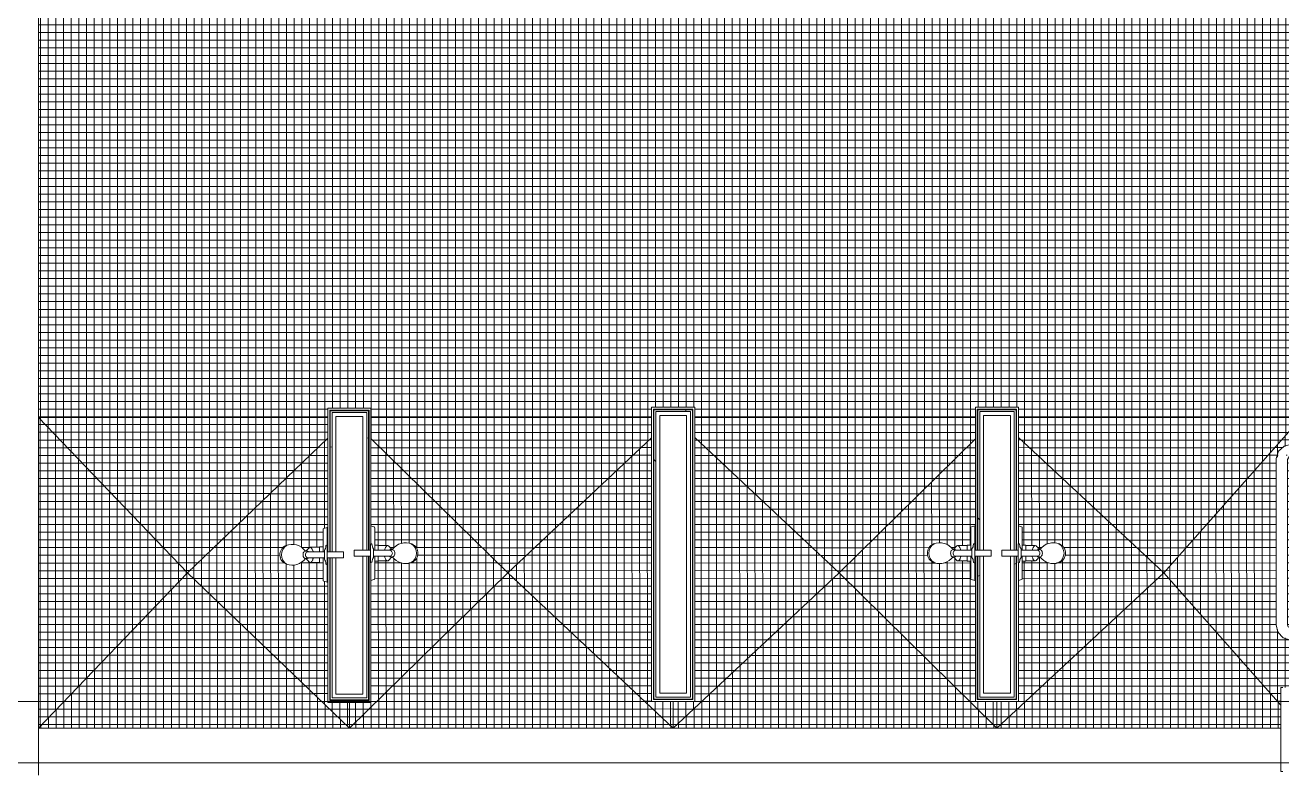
# Model space of a CAD drawing. Header units: inches. Extents: x 25369 to 33163, y -23509 to -20274.
# Drawn here: x 31450.7 to 31614.2, y -22796.9 to -22699.3 of the extents above; entities that cross this region are included whole.
import ezdxf

# ---------------------------------------------------------------- set-up
doc = ezdxf.new("R2010")
doc.units = ezdxf.units.IN
doc.header["$MEASUREMENT"] = 0
doc.linetypes.add('Grid Line 1_2_', pattern=[0.875, 0.5, -0.125, 0.125, -0.125])
for name, color, linetype, lineweight in [('A-FLOR', 192, 'Continuous', 13), ('A-FLOR-PATT', 8, 'Continuous', 13), ('A-WALL', 113, 'Continuous', 13), ('A-WALL-PATT', 111, 'Continuous', 25), ('C-TOPO', 7, 'Continuous', 13), ('I-WALL', 2, 'Continuous', 13), ('L-SITE-WALL', 31, 'Continuous', 13), ('P-SANR-FIXT', 6, 'Continuous', 13), ('Q-SPCQ', 91, 'Continuous', 13), ('S-GRID', 1, 'Continuous', 9)]:
    doc.layers.add(name, color=color, linetype=linetype, lineweight=lineweight)
pattern_1 = [(296.565, (5959.904, 17.28), (0.0001, 115.19999), [12.88, -244.715]), (33.69, (5965.66, 5.76), (-0.00014, 115.19958), [20.768, -394.592]), (33.69, (6080.86, 5.76), (-0.00014, 115.19958), [20.768, -394.592]), (33.69, (6196.06, 5.76), (-0.00014, 115.19958), [20.768, -394.592]), (116.565, (5982.944, 17.28), (0.0001, 115.19999), [12.88, -244.715]), (213.69, (5977.18, 28.8), (-0.00014, 115.19958), [20.768, -394.592]), (213.69, (6092.38, 28.8), (-0.00014, 115.19958), [20.768, -394.592]), (213.69, (6207.58, 28.8), (-0.00014, 115.19958), [20.768, -394.592]), (26.565, (6005.98, 17.28), (0.0001, 115.2), [25.76, -231.836]), (26.565, (6121.18, 17.28), (0.0001, 115.2), [25.76, -231.836]), (270, (6029.02, 28.8), (115.2, 7e-15), [11.52, -103.68]), (225, (6029.02, 17.28), (-1e-14, 115.20042), [16.292, -146.626]), (135, (6017.5, 5.76), (1e-14, 115.20042), [16.292, -146.626]), (288.435, (5982.944, 51.84), (-0.00042, 115.19956), [18.215, -346.08]), (18.435, (5988.7, 34.56), (-0.0004, 115.19956), [18.215, -346.08]), (18.435, (6103.9, 34.56), (-0.0004, 115.19956), [18.215, -346.08]), (18.435, (6219.1, 34.56), (-0.0004, 115.19956), [18.215, -346.08]), (135, (6005.98, 40.32), (1e-14, 115.20042), [16.292, -146.626]), (180, (5994.46, 51.84), (-1e-14, -115.2), [11.52, -103.68]), (251.565, (5954.144, 80.64), (0.00042, 115.19956), [18.215, -346.08]), (315, (5948.38, 63.36), (-1e-14, 115.20042), [16.292, -146.626]), (71.565, (5959.904, 51.84), (0.00042, 115.19956), [18.215, -346.08]), (135, (5965.66, 69.12), (1e-14, 115.20042), [16.292, -146.626]), (225, (6000.22, 80.64), (-1e-14, 115.20042), [16.292, -146.626]), (123.69, (5988.704, 69.12), (-0.00014, 115.19958), [20.768, -394.592]), (123.69, (6103.904, 69.12), (-0.00014, 115.19958), [20.768, -394.592]), (26.565, (5977.18, 86.4), (0.0001, 115.2), [12.88, -244.715]), (26.565, (6092.38, 86.4), (0.0001, 115.2), [12.88, -244.715]), (315, (5988.7, 92.16), (-1e-14, 115.20042), [16.292, -146.626]), (213.69, (6040.54, 109.44), (-0.00014, 115.19958), [20.768, -394.592]), (213.69, (6155.74, 109.44), (-0.00014, 115.19958), [20.768, -394.592]), (213.69, (6270.94, 109.44), (-0.00014, 115.19958), [20.768, -394.592]), (296.565, (6023.264, 97.92), (0.0001, 115.19999), [12.88, -244.715]), (45, (6029.02, 86.4), (1e-14, 115.20042), [16.292, -146.626]), (90, (6040.54, 97.92), (-115.2, 7e-15), [11.52, -103.68]), (213.69, (5988.7, 115.2), (-0.00014, 115.19958), [20.768, -394.592]), (213.69, (6103.9, 115.2), (-0.00014, 115.19958), [20.768, -394.592]), (213.69, (6219.1, 115.2), (-0.00014, 115.19958), [20.768, -394.592]), (315, (5971.42, 103.68), (-1e-14, 115.20042), [8.146, -154.772]), (26.565, (5977.18, 97.92), (0.0001, 115.2), [12.88, -244.715]), (26.565, (6092.38, 97.92), (0.0001, 115.2), [12.88, -244.715]), (90, (5988.7, 103.68), (-115.2, 7e-15), [11.52, -103.68]), (333.435, (5942.62, 109.44), (-0.0001, 115.2), [12.88, -244.715]), (333.435, (6057.82, 109.44), (-0.0001, 115.2), [12.88, -244.715]), (243.435, (5954.144, 103.68), (-0.0001, 115.19999), [12.88, -244.715]), (161.565, (5948.38, 92.16), (0.0004, 115.19956), [18.215, -346.08]), (161.565, (6063.58, 92.16), (0.0004, 115.19956), [18.215, -346.08]), (161.565, (6178.78, 92.16), (0.0004, 115.19956), [18.215, -346.08]), (45, (5931.1, 97.92), (1e-14, 115.20042), [16.292, -146.626]), (26.565, (5936.86, 0), (0.0001, 115.2), [12.88, -244.715]), (26.565, (6052.06, 0), (0.0001, 115.2), [12.88, -244.715]), (116.565, (5948.384, 5.76), (0.0001, 115.19999), [12.88, -244.715]), (206.565, (5942.62, 17.28), (0.0001, 115.2), [12.88, -244.715]), (206.565, (6057.82, 17.28), (0.0001, 115.2), [12.88, -244.715]), (296.565, (5931.104, 11.52), (0.0001, 115.19999), [12.88, -244.715]), (14.036, (6017.5, 51.84), (0.0005, 115.19957), [23.749, -451.233]), (14.036, (6132.7, 51.84), (0.0005, 115.19957), [23.749, -451.233]), (14.036, (6247.9, 51.84), (0.0005, 115.19957), [23.749, -451.233]), (14.036, (6363.1, 51.84), (0.0005, 115.19957), [23.749, -451.233]), (135, (6040.54, 57.6), (1e-14, 115.20042), [16.292, -146.626]), (198.435, (6029.02, 69.12), (-0.0004, 115.19956), [18.215, -346.08]), (198.435, (6144.22, 69.12), (-0.0004, 115.19956), [18.215, -346.08]), (198.435, (6259.42, 69.12), (-0.0004, 115.19956), [18.215, -346.08]), (296.565, (6011.744, 63.36), (0.0001, 115.19999), [12.88, -244.715]), (333.435, (5936.86, 34.56), (-0.0001, 115.2), [12.88, -244.715]), (333.435, (6052.06, 34.56), (-0.0001, 115.2), [12.88, -244.715]), (45, (5948.38, 28.8), (1e-14, 115.20042), [8.146, -154.772]), (116.565, (5954.144, 34.56), (0.0001, 115.19999), [12.88, -244.715]), (225, (5948.38, 46.08), (-1e-14, 115.20042), [16.292, -146.626])]

# ---------------------------------------------------------------- blocks, each defined once
blk = doc.blocks.new('817_Grab_Bars - 8170-001240-25748-Overall Floor Plan')
at = {"layer": 'Q-SPCQ', "color": 43, "lineweight": 9}
for p, q in [((25685.11, -22753.83), (25684.39, -22753.83)), ((25685.39, -22753.02), (25685.11, -22753.02)), ((25685.11, -22754.58), (25685.11, -22753.23)), ((25682.39, -22755.83), (25682.39, -22777.33)), ((25683.89, -22777.33), (25683.89, -22755.83)), ((25684.39, -22755.33), (25685.11, -22755.33)), ((25685.11, -22755.94), (25685.11, -22754.58)), ((25685.11, -22756.15), (25685.39, -22756.15)), ((25685.39, -22777.02), (25685.11, -22777.02)), ((25685.11, -22777.83), (25684.39, -22777.83)), ((25685.11, -22778.58), (25685.11, -22777.23)), ((25685.11, -22779.94), (25685.11, -22778.58)), ((25684.39, -22779.33), (25685.11, -22779.33)), ((25685.11, -22780.15), (25685.39, -22780.15))]:
    blk.add_line(p, q, dxfattribs=at)
at = {"layer": 'Q-SPCQ', "color": 43, "lineweight": 9, "flags": 128}
for points in [[(25684.39, -22753.83), (25683.43, -22754.08), (25682.7, -22754.76), (25682.39, -22755.7), (25682.39, -22755.83)], [(25683.89, -22755.83), (25684.12, -22755.41), (25684.39, -22755.33)], [(25682.39, -22777.33), (25682.64, -22778.3), (25683.31, -22779.02), (25684.26, -22779.33), (25684.39, -22779.33)], [(25684.39, -22777.83), (25683.97, -22777.6), (25683.89, -22777.33)]]:
    blk.add_lwpolyline(points, dxfattribs=at)
blk = doc.blocks.new('Shower-Unit-Zurn-Z7301-SS-MT-DV2P-HW - Z7301-SS-MT-DV2P-HW-253514-Overall Floor Plan')
at = {"layer": 'P-SANR-FIXT', "color": 43, "lineweight": 9}
for p, q in [((-1, 0.99), (-1, 2.23)), ((-0.48, 2.64), (-0.48, 2.84)), ((-0.4, 0.38), (-0.4, 2.46)), ((0.4, 2.46), (0.4, 0.38)), ((0.48, 2.84), (0.48, 2.64)), ((1, 2.23), (1, 0.99)), ((-3.56, 0), (-3.43, 0.45)), ((-1.24, 0), (-3.56, 0)), ((-3.31, 0.54), (-1.03, 0.54)), ((-1.24, 0), (-1.24, 0.1)), ((-1.03, 0.99), (-1, 0.99)), ((-1.03, 0.54), (-1.03, 0.99)), ((-1.03, 0.54), (-0.4, 0.54)), ((-1, 0.99), (-0.4, 0.99)), ((-0.55, 0.38), (-0.4, 0.38)), ((-0.4, 0.38), (0.4, 0.38)), ((0.4, 0.99), (1, 0.99)), ((0.4, 0.54), (1.03, 0.54)), ((0.4, 0.38), (0.55, 0.38)), ((1, 0.99), (1.03, 0.99)), ((1.03, 0.99), (1.03, 0.54)), ((1.03, 0.54), (3.31, 0.54)), ((1.24, 0.1), (1.24, 0)), ((3.56, 0), (1.24, 0)), ((3.43, 0.45), (3.56, 0)), ((-0.4, 0), (-1.24, 0)), ((-0.4, -2.13), (-0.4, 0)), ((-0.4, 0), (0.4, 0)), ((0.4, 0), (0.4, -2.13)), ((1.24, 0), (0.4, 0)), ((0.4, -2.13), (-0.4, -2.13))]:
    blk.add_line(p, q, dxfattribs=at)
for centre, radius, start, end in [((0.79, 4.57), 2.15, 159.9825, 233.8466), ((0, 4.86), 1.31, 23.5819, 159.9825), ((0, 4.51), 1.46, 32.9208, 147.0792), ((-0.79, 4.57), 2.15, 306.1534, 22.1739), ((-0.63, 2.12), 0.388, 129.5027, 162.4973), ((-2.26, 4.09), 2.18, 309.5027, 324.82), ((2.26, 4.09), 2.18, 215.1859, 230.4973), ((0.63, 2.12), 0.388, 17.5027, 50.4973), ((-3.31, 0.42), 0.125, 90, 164), ((-1.14, 0.1), 0.0945, 90, 180), ((-1.14, 1.21), 1.02, 270, 305.478), ((1.14, 1.21), 1.02, 234.522, 270), ((1.14, 0.1), 0.0945, 0, 90), ((3.31, 0.42), 0.125, 16, 90)]:
    blk.add_arc(centre, radius, start, end, dxfattribs=at)
for centre, major_axis, ratio, start_param, end_param in [((0, 2.84), (0.476, 0), 0.662364, 0, 3.141593), ((0, 2.46), (0.4, 0), 0.941821, 0, 3.141593), ((-0.11, 2.15), (1.11, 0.08), 0.351489, 5.17721, 6.593422)]:
    blk.add_ellipse(centre, major_axis=major_axis, ratio=ratio, start_param=start_param, end_param=end_param, dxfattribs=at)
blk.add_open_spline([(-0.42, 1.83), (-0.46, 1.84), (-0.57, 1.87), (-0.78, 1.95), (-0.96, 2.08), (-1.02, 2.22), (-0.98, 2.3), (-0.94, 2.34)], degree=3, knots=[0.0572746, 0.0572746, 0.0572746, 0.0572746, 0.1428571, 0.2857143, 0.5714286, 0.7857143, 1, 1, 1, 1], dxfattribs=at)
for points in [[(-0.4, 2.46), (-0.42, 2.48), (-0.44, 2.52), (-0.47, 2.58), (-0.48, 2.62), (-0.48, 2.64)], [(0.48, 2.64), (0.48, 2.62), (0.47, 2.58), (0.44, 2.52), (0.42, 2.48), (0.4, 2.46)]]:
    blk.add_open_spline(points, degree=3, dxfattribs=at)
blk = doc.blocks.new('Shower-Unit-Zurn-Z7301-SS-MT-DV2P-HW - Z7301-SS-MT-DV2P-HW-253545-Overall Floor Plan')
at = {"layer": 'P-SANR-FIXT', "color": 43, "lineweight": 9}
for p, q in [((0.4, 2.13), (-0.4, 2.13)), ((-0.4, 2.13), (-0.4, 0)), ((0.4, 0), (0.4, 2.13)), ((-0.4, 0), (-1.24, 0)), ((-1.24, 0), (-1.24, -0.1)), ((-0.4, 0), (0.4, 0)), ((1.24, 0), (0.4, 0)), ((1.24, -0.1), (1.24, 0)), ((-3.54, -0.06), (-3.43, -0.45)), ((-3.31, -0.54), (-1.03, -0.54)), ((-1.03, -0.54), (-0.4, -0.54)), ((-1.03, -0.54), (-1.03, -0.99)), ((-1.03, -0.99), (-1, -0.99)), ((-1, -0.99), (-0.4, -0.99)), ((-1, -0.99), (-1, -2.23)), ((-0.55, -0.38), (-0.4, -0.38)), ((-0.4, -0.38), (-0.4, -2.46)), ((-0.4, -0.38), (0.4, -0.38)), ((0.4, -2.46), (0.4, -0.38)), ((0.4, -0.38), (0.55, -0.38)), ((0.4, -0.54), (1.03, -0.54)), ((0.4, -0.99), (1, -0.99)), ((1, -2.23), (1, -0.99)), ((1, -0.99), (1.03, -0.99)), ((1.03, -0.99), (1.03, -0.54)), ((1.03, -0.54), (3.31, -0.54)), ((3.43, -0.45), (3.54, -0.06)), ((-0.48, -2.64), (-0.48, -2.84)), ((0.48, -2.84), (0.48, -2.64))]:
    blk.add_line(p, q, dxfattribs=at)
for centre, radius, start, end in [((-3.31, -0.42), 0.125, 196, 270), ((-1.14, -0.1), 0.0945, 180, 270), ((-1.14, -1.21), 1.02, 54.522, 90), ((1.14, -1.21), 1.02, 90, 125.478), ((1.14, -0.1), 0.0945, 270, 360), ((3.31, -0.42), 0.125, 270, 344), ((0.79, -4.57), 2.15, 126.1534, 200.0175), ((-0.63, -2.12), 0.388, 197.5027, 230.4973), ((-2.26, -4.09), 2.18, 35.18, 50.4973), ((2.26, -4.09), 2.18, 129.5027, 144.8141), ((-0.79, -4.57), 2.15, 337.8261, 53.8466), ((0.63, -2.12), 0.388, 309.5027, 342.4973), ((0, -4.86), 1.31, 200.0175, 336.4181), ((0, -4.51), 1.46, 212.9208, 327.0792)]:
    blk.add_arc(centre, radius, start, end, dxfattribs=at)
for centre, major_axis, ratio, start_param, end_param in [((0, -2.84), (-0.476, 0), 0.662364, 0, 3.141593), ((0, -2.46), (-0.4, 0), 0.941821, 0, 3.141593), ((-0.11, -2.15), (-1.11, 0.08), 0.351489, 2.831356, 4.247568)]:
    blk.add_ellipse(centre, major_axis=major_axis, ratio=ratio, start_param=start_param, end_param=end_param, dxfattribs=at)
blk.add_open_spline([(-0.42, -1.83), (-0.46, -1.84), (-0.57, -1.87), (-0.78, -1.95), (-0.96, -2.08), (-1.02, -2.22), (-0.98, -2.3), (-0.94, -2.34)], degree=3, knots=[0.0572746, 0.0572746, 0.0572746, 0.0572746, 0.1428571, 0.2857143, 0.5714286, 0.7857143, 1, 1, 1, 1], dxfattribs=at)
for points in [[(-0.4, -2.46), (-0.42, -2.48), (-0.44, -2.52), (-0.47, -2.58), (-0.48, -2.62), (-0.48, -2.64)], [(0.48, -2.64), (0.48, -2.62), (0.47, -2.58), (0.44, -2.52), (0.42, -2.48), (0.4, -2.46)]]:
    blk.add_open_spline(points, degree=3, dxfattribs=at)
blk = doc.blocks.new('Locker Rooms and Restrooms_rvt-2-Overall Floor Plan')
at = {"layer": 'A-FLOR-PATT', "lineweight": 9}
h = blk.add_hatch(dxfattribs=at)
h.set_pattern_fill('FP_75', color=43, style=0, pattern_type=2)
h.set_pattern_definition([(180, (31990.744, -22714.297), (-1e-16, -1), []), (270, (31990.744, -22714.297), (1, 6e-17), [])])
h.paths.add_polyline_path([(25559.27, -22749.17), (25559.34, -22749.48), (25559.33, -22749.42)], flags=0)
h.paths.add_polyline_path([(25601.39, -22749.04), (25601.47, -22749.35), (25601.45, -22749.29)], flags=0)
h.paths.add_polyline_path([(25643.52, -22749.04), (25643.59, -22749.35), (25643.58, -22749.29)], flags=0)
h.paths.add_polyline_path([(25655.33, -22696.49), (25655.39, -22696.24), (25655.33, -22696.24)], flags=0)
h.paths.add_polyline_path([(25521.39, -22750.35), (25559.02, -22750.35), (25559.02, -22749.17), (25564.64, -22749.17), (25564.64, -22750.35), (25601.14, -22750.35), (25601.14, -22749.04), (25606.77, -22749.04), (25606.77, -22750.35), (25643.27, -22750.35), (25643.27, -22749.04), (25648.89, -22749.04), (25648.89, -22750.35), (25685.39, -22750.35), (25685.39, -22749.49), (25700.83, -22749.49), (25700.83, -22750.35), (25737.27, -22750.35), (25737.27, -22695.93), (25737.14, -22695.93), (25737.08, -22696.18), (25736.83, -22696.24), (25736.83, -22696.49), (25655.08, -22696.49), (25655.08, -22695.43), (25609.2, -22695.43), (25609.2, -22696.49), (25522.52, -22696.49), (25522.52, -22696.18), (25522.27, -22696.18), (25522.2, -22695.93), (25521.95, -22695.93), (25521.95, -22695.43), (25521.39, -22695.43), (25521.39, -22724.13)], flags=0)
h.paths.add_polyline_path([(25700.52, -22749.8), (25700.58, -22749.74), (25700.52, -22749.74), (25700.27, -22749.8)], flags=0)
h.paths.add_polyline_path([(25564.08, -22749.48), (25564.39, -22749.4), (25564.33, -22749.42)], flags=0)
h.paths.add_polyline_path([(25648.33, -22749.35), (25648.64, -22749.28), (25648.58, -22749.29)], flags=0)
h.paths.add_polyline_path([(25606.2, -22749.35), (25606.52, -22749.28), (25606.45, -22749.29)], flags=0)
h.paths.add_polyline_path([(25608.89, -22696.18), (25608.93, -22696.09), (25608.89, -22695.93)], flags=0)
h = blk.add_hatch(dxfattribs=at)
h.set_pattern_fill('FP_55', color=43, style=0, pattern_type=2)
h.set_pattern_definition([(0, (31570.707, -22768.296), (0, 1), []), (90, (31570.707, -22768.296), (-1, 6e-17), [])])
h.paths.add_polyline_path([(25521.39, -22790.8), (25521.39, -22790.8), (25540.76, -22770.58), (25521.39, -22750.35), (25521.39, -22790.28)], flags=0)
h = blk.add_hatch(dxfattribs=at)
h.set_pattern_fill('FP_56', color=43, style=0, pattern_type=2)
h.set_pattern_definition([(180, (31475.744, -22839.271), (1e-16, -1), []), (270, (31475.744, -22839.271), (1, 6e-17), [])])
h.paths.add_polyline_path([(25540.76, -22770.58), (25559.02, -22753.05), (25559.02, -22750.35), (25521.39, -22750.35), (25533.37, -22762.87)], flags=0)
h = blk.add_hatch(dxfattribs=at)
h.set_pattern_fill('FP_62', color=43, style=0, pattern_type=2)
h.set_pattern_definition([(0, (31513.744, -22739.302), (0, 1), []), (90, (31513.744, -22739.302), (-1, 6e-17), [])])
h.paths.add_polyline_path([(25582.46, -22770.58), (25601.14, -22753), (25601.14, -22750.35), (25564.64, -22750.35), (25564.64, -22753.11), (25574.59, -22762.87)], flags=0)
h = blk.add_hatch(dxfattribs=at)
h.set_pattern_fill('FP_65', color=43, style=0, pattern_type=2)
h.set_pattern_definition([(0, (31556.744, -22736.304), (0, 1), []), (90, (31556.744, -22736.304), (-1, 6e-17), [])])
h.paths.add_polyline_path([(25625.56, -22770.58), (25643.27, -22753.13), (25643.27, -22750.35), (25606.77, -22750.35), (25606.77, -22752.99), (25617.32, -22762.87)], flags=0)
h = blk.add_hatch(dxfattribs=at)
h.set_pattern_fill('FP_71', color=43, style=0, pattern_type=2)
h.set_pattern_definition([(0, (31596.744, -22737.304), (0, 1), []), (90, (31596.744, -22737.304), (-1, 6e-17), [])])
h.paths.add_polyline_path([(25667.79, -22770.58), (25685.39, -22750.71), (25685.39, -22750.35), (25648.89, -22750.35), (25648.89, -22752.97), (25662.12, -22765.3)], flags=0)
h = blk.add_hatch(dxfattribs=at)
h.set_pattern_fill('FP_70', color=43, style=0, pattern_type=2)
h.set_pattern_definition([(270.045, (31820.5, -22553.125), (0.99999969, 0.0007854), []), (0.045, (31820.5, -22553.125), (-0.0007854, 0.99999969), [])])
h.paths.add_polyline_path([(25683.27, -22785.49), (25683.34, -22785.8), (25683.33, -22785.74)], flags=0)
h.paths.add_polyline_path([(25682.47, -22777.75), (25682.54, -22777.66), (25682.47, -22777.66)], flags=0)
h.paths.add_polyline_path([(25683.97, -22753.91), (25684.07, -22753.99), (25684.07, -22753.92)], flags=0)
h.paths.add_polyline_path([(25683.02, -22787.77), (25683.02, -22785.49), (25685.39, -22785.49), (25685.39, -22779.94), (25685.11, -22779.94), (25685.11, -22779.31), (25684.1, -22779.23), (25684.05, -22779.09), (25684.04, -22779.05), (25683.76, -22779.05), (25683.61, -22779.01), (25683.5, -22779), (25682.99, -22778.64), (25682.69, -22778.19), (25682.47, -22777.75), (25682.39, -22777.33), (25682.43, -22755.83), (25682.49, -22755.83), (25682.49, -22755.54), (25682.63, -22755.49), (25682.67, -22755.48), (25682.69, -22755.18), (25682.75, -22755.11), (25682.69, -22755.01), (25683.09, -22754.43), (25683.54, -22754.13), (25684.07, -22753.9), (25685.05, -22753.86), (25685.11, -22753.8), (25685.11, -22753.23), (25685.39, -22753.18), (25685.39, -22750.71), (25667.79, -22770.58), (25682.6, -22787.3)], flags=0)
h.paths.add_polyline_path([(25685.39, -22786.05), (25685.64, -22785.74), (25685.63, -22785.81)], flags=0)
h.paths.add_polyline_path([(25683.33, -22778.78), (25683.51, -22778.74), (25683.26, -22778.68), (25683.32, -22778.77)], flags=0)
h.paths.add_polyline_path([(25684.39, -22778.39), (25684.39, -22778.21), (25684.22, -22778.31)], flags=0)
h.paths.add_polyline_path([(25684.11, -22778.12), (25684.07, -22777.99), (25683.92, -22777.93), (25683.83, -22777.88), (25683.75, -22778.01), (25683.99, -22778.1), (25684.04, -22778.11)], flags=0)
h.paths.add_polyline_path([(25684.39, -22778.05), (25684.39, -22777.93), (25684.14, -22777.98)], flags=0)
h.paths.add_polyline_path([(25684.39, -22755.23), (25684.39, -22755.11), (25684.14, -22755.19)], flags=0)
h.paths.add_polyline_path([(25683.75, -22755.59), (25683.79, -22755.36), (25683.86, -22755.3), (25683.76, -22755.14), (25683.62, -22755.44), (25683.67, -22755.57), (25683.72, -22755.58)], flags=0)
h.paths.add_polyline_path([(25683.79, -22755.83), (25683.72, -22755.68), (25683.76, -22755.83)], flags=0)
h.paths.add_polyline_path([(25683.79, -22777.33), (25683.67, -22777.33), (25683.77, -22777.45)], flags=0)
h.paths.add_polyline_path([(25684.39, -22777.93), (25684.39, -22777.86), (25685.11, -22777.8), (25685.11, -22777.23), (25685.39, -22777.23), (25685.39, -22755.94), (25685.11, -22755.94), (25685.11, -22755.31), (25684.1, -22755.34), (25683.86, -22755.61), (25683.87, -22755.83), (25683.89, -22755.83), (25683.83, -22777.33), (25683.79, -22777.33), (25683.89, -22777.62), (25684.17, -22777.86)], flags=0)
h.paths.add_polyline_path([(25683.41, -22777.5), (25683.41, -22777.33), (25683.35, -22777.37)], flags=0)
h.paths.add_polyline_path([(25683.41, -22755.83), (25683.5, -22755.81), (25683.41, -22755.67), (25683.4, -22755.83)], flags=0)
h.paths.add_polyline_path([(25682.95, -22755.03), (25683.05, -22754.7), (25682.95, -22754.87)], flags=0)
h.paths.add_polyline_path([(25684.39, -22754.96), (25684.39, -22754.78), (25684.27, -22754.88)], flags=0)
h = blk.add_hatch(dxfattribs=at)
h.set_pattern_fill('FP_60', color=43, style=0, pattern_type=2)
h.set_pattern_definition([(270.032, (31699.568, -22554.174), (0.99999984, 0.0005585), []), (0.032, (31699.568, -22554.174), (-0.0005585, 0.99999984), [])])
h.paths.add_polyline_path([(25561.83, -22790.8), (25561.83, -22790.8), (25561.83, -22787.42), (25559.02, -22787.42), (25558.95, -22771.8), (25558.5, -22771.67), (25558.41, -22771.55), (25558.41, -22769.26), (25556.84, -22769.23), (25556.72, -22769.23), (25556.27, -22768.83), (25556.12, -22768.71), (25555.54, -22769.23), (25554.97, -22769.49), (25554.5, -22769.57), (25554.02, -22769.55), (25553.37, -22769.32), (25552.95, -22768.87), (25552.83, -22768.58), (25552.86, -22767.83), (25553.08, -22767.41), (25553.57, -22767.04), (25554.18, -22766.9), (25554.74, -22766.92), (25555.26, -22767.08), (25555.74, -22767.37), (25556.01, -22767.64), (25556.13, -22767.76), (25556.84, -22767.24), (25558.41, -22767.21), (25558.41, -22764.92), (25558.5, -22764.8), (25558.95, -22764.67), (25559.02, -22753.05), (25540.76, -22770.58), (25561.18, -22790.18)], flags=0)
h.paths.add_polyline_path([(25559.27, -22787.42), (25559.33, -22787.17), (25559.27, -22787.18)], flags=0)
h = blk.add_hatch(dxfattribs=at)
h.set_pattern_fill('FP_59', color=43, style=0, pattern_type=2)
h.set_pattern_definition([(270.034, (31701.565, -22556.172), (0.99999982, 0.00059341), []), (0.034, (31701.565, -22556.172), (-0.00059341, 0.99999982), [])])
h.paths.add_polyline_path([(25564.39, -22787.42), (25564.33, -22787.1), (25564.33, -22787.17)], flags=0)
h.paths.add_polyline_path([(25561.83, -22790.8), (25561.83, -22790.8), (25582.46, -22770.58), (25564.64, -22753.11), (25564.64, -22764.48), (25565.03, -22764.59), (25565.12, -22764.71), (25565.12, -22766.99), (25565.57, -22767.03), (25566.81, -22767.03), (25567.26, -22767.42), (25567.41, -22767.55), (25567.98, -22767.03), (25568.27, -22766.87), (25568.79, -22766.71), (25569.35, -22766.68), (25569.89, -22766.8), (25570.23, -22766.98), (25570.62, -22767.46), (25570.72, -22767.75), (25570.62, -22768.57), (25570.4, -22768.91), (25569.89, -22769.25), (25569.03, -22769.36), (25568.56, -22769.28), (25567.99, -22769.02), (25567.61, -22768.7), (25567.4, -22768.5), (25566.81, -22769.02), (25565.12, -22769.05), (25565.12, -22771.34), (25565.03, -22771.46), (25564.64, -22771.58), (25564.64, -22787.42), (25561.83, -22787.42), (25561.83, -22790.18)], flags=0)
h = blk.add_hatch(dxfattribs=at)
h.set_pattern_fill('FP_61', color=43, style=0, pattern_type=2)
h.set_pattern_definition([(270.031, (31741.571, -22552.174), (0.99999985, 0.00054105), []), (0.031, (31741.571, -22552.174), (-0.00054105, 0.99999985), [])])
h.paths.add_polyline_path([(25603.95, -22790.8), (25603.95, -22787.3), (25601.14, -22787.3), (25601.14, -22753), (25582.46, -22770.58), (25603.95, -22790.8)], flags=0)
h.paths.add_polyline_path([(25601.39, -22787.3), (25601.45, -22787.05), (25601.39, -22787.07)], flags=0)
h = blk.add_hatch(dxfattribs=at)
h.set_pattern_fill('FP_64', color=43, style=0, pattern_type=2)
h.set_pattern_definition([(270.031, (31744.581, -22553.185), (0.99999985, 0.00054105), []), (0.031, (31744.581, -22553.185), (-0.00054105, 0.99999985), [])])
h.paths.add_polyline_path([(25606.52, -22787.3), (25606.45, -22786.99), (25606.45, -22787.05)], flags=0)
h.paths.add_polyline_path([(25603.95, -22790.8), (25625.56, -22770.58), (25606.77, -22752.99), (25606.77, -22787.3), (25603.95, -22787.3), (25603.95, -22790.8)], flags=0)
h = blk.add_hatch(dxfattribs=at)
h.set_pattern_fill('FP_66', color=43, style=0, pattern_type=2)
h.set_pattern_definition([(270.034, (31783.558, -22555.169), (0.99999982, 0.00059341), []), (0.034, (31783.558, -22555.169), (-0.00059341, 0.99999982), [])])
h.paths.add_polyline_path([(25646.08, -22790.8), (25646.08, -22787.3), (25643.27, -22787.3), (25643.2, -22771.58), (25642.75, -22771.46), (25642.66, -22771.34), (25642.66, -22769.05), (25642.21, -22769.02), (25640.88, -22768.96), (25640.52, -22768.62), (25640.37, -22768.5), (25639.79, -22769.02), (25639.22, -22769.28), (25638.75, -22769.36), (25638.27, -22769.34), (25637.62, -22769.11), (25637.2, -22768.66), (25637.08, -22768.37), (25637.11, -22767.62), (25637.33, -22767.2), (25637.82, -22766.82), (25638.43, -22766.68), (25638.99, -22766.71), (25639.51, -22766.87), (25639.99, -22767.15), (25640.26, -22767.42), (25640.38, -22767.55), (25640.97, -22767.03), (25642.66, -22766.99), (25642.66, -22764.71), (25642.75, -22764.59), (25643.2, -22764.46), (25643.27, -22753.13), (25625.56, -22770.58), (25646.08, -22790.8)], flags=0)
h.paths.add_polyline_path([(25643.52, -22787.3), (25643.58, -22787.05), (25643.52, -22787.07)], flags=0)
h = blk.add_hatch(dxfattribs=at)
h.set_pattern_fill('FP_67', color=43, style=0, pattern_type=2)
h.set_pattern_definition([(270.03, (31785.584, -22556.184), (0.99999986, 0.0005236), []), (0.03, (31785.584, -22556.184), (-0.0005236, 0.99999986), [])])
h.paths.add_polyline_path([(25648.64, -22787.3), (25648.58, -22786.99), (25648.58, -22787.05)], flags=0)
h.paths.add_polyline_path([(25646.08, -22790.8), (25667.79, -22770.58), (25648.89, -22752.97), (25648.89, -22764.48), (25649.28, -22764.59), (25649.37, -22764.71), (25649.37, -22766.99), (25649.82, -22767.03), (25651.06, -22767.03), (25651.51, -22767.42), (25651.66, -22767.55), (25652.23, -22767.03), (25652.52, -22766.87), (25653.04, -22766.71), (25653.6, -22766.68), (25654.14, -22766.8), (25654.48, -22766.98), (25654.87, -22767.46), (25654.97, -22767.75), (25654.87, -22768.57), (25654.65, -22768.91), (25654.14, -22769.25), (25653.28, -22769.36), (25652.81, -22769.28), (25652.24, -22769.02), (25651.86, -22768.7), (25651.65, -22768.5), (25651.06, -22769.02), (25649.37, -22769.05), (25649.37, -22771.34), (25649.28, -22771.46), (25648.89, -22771.58), (25648.89, -22787.3), (25646.08, -22787.3), (25646.08, -22790.8)], flags=0)
h = blk.add_hatch(dxfattribs=at)
h.set_pattern_fill('FP_58', color=43, style=0, pattern_type=2)
h.set_pattern_definition([(0, (31474.764, -22772.303), (0, 1), []), (90, (31474.764, -22772.303), (-1, 6e-17), [])])
h.paths.add_polyline_path([(25559.02, -22790.8), (25561.83, -22790.8), (25540.76, -22770.58), (25521.39, -22790.8), (25556.84, -22790.8)], flags=0)
h = blk.add_hatch(dxfattribs=at)
h.set_pattern_fill('FP_63', color=43, style=0, pattern_type=2)
h.set_pattern_definition([(0, (31516.76, -22780.297), (0, 1), []), (90, (31516.76, -22780.297), (-1, 6e-17), [])])
h.paths.add_polyline_path([(25582.46, -22790.8), (25603.95, -22790.8), (25582.46, -22770.58), (25561.83, -22790.8), (25564.64, -22790.8)], flags=0)
h = blk.add_hatch(dxfattribs=at)
h.set_pattern_fill('FP_68', color=43, style=0, pattern_type=2)
h.set_pattern_definition([(0, (31556.763, -22783.306), (0, 1), []), (90, (31556.763, -22783.306), (-1, 6e-17), [])])
h.paths.add_polyline_path([(25627.03, -22790.8), (25646.08, -22790.8), (25625.56, -22770.58), (25603.95, -22790.8), (25625.56, -22790.8)], flags=0)
h = blk.add_hatch(dxfattribs=at)
h.set_pattern_fill('FP_69', color=43, style=0, pattern_type=2)
h.set_pattern_definition([(0, (31597.744, -22772.3), (0, 1), []), (90, (31597.744, -22772.3), (-1, 6e-17), [])])
h.paths.add_polyline_path([(25647.83, -22790.8), (25683.02, -22790.8), (25683.02, -22787.77), (25667.79, -22770.58), (25646.08, -22790.8)], flags=0)
at = {"layer": 'A-WALL-PATT', "lineweight": 9}
h = blk.add_hatch(dxfattribs=at)
h.set_pattern_fill('FP_53', color=253, style=0, pattern_type=2)
h.set_pattern_definition(pattern_1)
h.paths.add_polyline_path([(25601.45, -22786.99), (25606.2, -22786.99), (25606.2, -22786.74), (25601.7, -22786.74), (25601.7, -22749.6), (25606.2, -22749.6), (25606.2, -22749.35), (25601.45, -22749.35), (25601.45, -22762.87)], flags=0)
h = blk.add_hatch(dxfattribs=at)
h.set_pattern_fill('FP_53', color=253, style=0, pattern_type=2)
h.set_pattern_definition(pattern_1)
h.paths.add_polyline_path([(25643.52, -22787.05), (25643.58, -22786.99), (25643.52, -22782.23)], flags=0)
h.paths.add_polyline_path([(25648.33, -22749.35), (25648.58, -22749.29), (25643.83, -22749.35)], flags=0)
h = blk.add_hatch(dxfattribs=at)
h.set_pattern_fill('FP_53', color=253, style=0, pattern_type=2)
h.set_pattern_definition(pattern_1)
h.paths.add_polyline_path([(25643.58, -22786.99), (25648.33, -22786.99), (25648.33, -22786.74), (25643.83, -22786.74), (25643.83, -22768.42), (25643.58, -22768.42), (25643.58, -22782.23)], flags=0)
h.paths.add_polyline_path([(25643.83, -22767.62), (25643.83, -22749.6), (25648.33, -22749.6), (25648.33, -22749.35), (25643.58, -22749.35), (25643.58, -22767.62), (25643.71, -22767.62)], flags=0)
h = blk.add_hatch(dxfattribs=at)
h.set_pattern_fill('FP_53', color=253, style=0, pattern_type=2)
h.set_pattern_definition(pattern_1)
h.paths.add_polyline_path([(25648.33, -22786.99), (25648.58, -22786.99), (25648.58, -22768.42), (25648.33, -22768.42), (25648.33, -22786.74)], flags=0)
h.paths.add_polyline_path([(25648.58, -22767.62), (25648.58, -22749.35), (25648.33, -22749.35), (25648.33, -22767.62), (25648.45, -22767.62)], flags=0)
h = blk.add_hatch(dxfattribs=at)
h.set_pattern_fill('FP_53', color=253, style=0, pattern_type=2)
h.set_pattern_definition(pattern_1)
h.paths.add_polyline_path([(25559.27, -22787.17), (25559.33, -22787.1), (25559.27, -22782.23)], flags=0)
h.paths.add_polyline_path([(25564.08, -22749.48), (25564.33, -22749.42), (25559.58, -22749.48)], flags=0)
h = blk.add_hatch(dxfattribs=at)
h.set_pattern_fill('FP_53', color=253, style=0, pattern_type=2)
h.set_pattern_definition(pattern_1)
h.paths.add_polyline_path([(25559.33, -22787.1), (25564.08, -22787.1), (25564.08, -22786.85), (25559.58, -22786.85), (25559.58, -22768.63), (25559.33, -22768.63), (25559.33, -22782.23)], flags=0)
h.paths.add_polyline_path([(25559.45, -22767.83), (25559.58, -22767.83), (25559.58, -22749.73), (25564.08, -22749.73), (25564.08, -22749.48), (25559.33, -22749.48), (25559.33, -22767.83)], flags=0)
h = blk.add_hatch(dxfattribs=at)
h.set_pattern_fill('FP_53', color=253, style=0, pattern_type=2)
h.set_pattern_definition(pattern_1)
h.paths.add_polyline_path([(25564.33, -22787.1), (25564.33, -22768.42), (25564.08, -22768.42), (25564.08, -22787.1)], flags=0)
h.paths.add_polyline_path([(25564.33, -22767.62), (25564.33, -22749.48), (25564.08, -22749.48), (25564.08, -22767.62), (25564.21, -22767.62)], flags=0)
h = blk.add_hatch(dxfattribs=at)
h.set_pattern_fill('FP_53', color=253, style=0, pattern_type=2)
h.set_pattern_definition(pattern_1)
h.paths.add_polyline_path([(25601.39, -22787.05), (25601.45, -22786.99), (25601.39, -22762.87)], flags=0)
at = {"layer": 'A-FLOR', "color": 43, "lineweight": 9}
for p, q in [((25540.76, -22770.58), (25521.39, -22750.35)), ((25521.39, -22750.35), (25559.02, -22750.35)), ((25521.39, -22750.35), (25559.02, -22750.35)), ((25564.63, -22750.35), (25601.15, -22750.35)), ((25564.63, -22750.35), (25601.15, -22750.35)), ((25606.76, -22750.35), (25643.27, -22750.35)), ((25606.76, -22750.35), (25643.27, -22750.35)), ((25648.88, -22750.35), (25685.39, -22750.35)), ((25648.88, -22750.35), (25685.39, -22750.35)), ((25685.39, -22750.71), (25667.79, -22770.58)), ((25540.76, -22770.58), (25559.02, -22753.05)), ((25582.46, -22770.58), (25564.64, -22753.11)), ((25601.14, -22753), (25582.46, -22770.58)), ((25625.56, -22770.58), (25606.77, -22752.99)), ((25625.56, -22770.58), (25643.27, -22753.13)), ((25667.79, -22770.58), (25648.89, -22752.97)), ((25521.39, -22790.8), (25540.76, -22770.58)), ((25561.83, -22790.8), (25540.76, -22770.58)), ((25561.83, -22790.8), (25582.46, -22770.58)), ((25582.46, -22770.58), (25603.95, -22790.8)), ((25603.95, -22790.8), (25625.56, -22770.58)), ((25625.56, -22770.58), (25646.08, -22790.8)), ((25646.08, -22790.8), (25667.79, -22770.58)), ((25683.02, -22787.77), (25667.79, -22770.58)), ((25561.83, -22787.42), (25561.83, -22790.8)), ((25603.95, -22790.8), (25603.95, -22787.3)), ((25646.08, -22790.8), (25646.08, -22787.3)), ((25561.83, -22790.8), (25521.39, -22790.8)), ((25603.95, -22790.8), (25561.83, -22790.8)), ((25646.08, -22790.8), (25603.95, -22790.8)), ((25683.02, -22790.8), (25646.08, -22790.8))]:
    blk.add_line(p, q, dxfattribs=at)
at = {"layer": 'A-WALL', "color": 7}
for p, q in [((25601.45, -22749.29), (25601.39, -22749.29)), ((25601.39, -22749.29), (25601.39, -22787.05)), ((25606.45, -22749.29), (25601.45, -22749.29)), ((25601.7, -22749.35), (25601.45, -22749.35)), ((25601.45, -22749.35), (25601.45, -22786.99)), ((25606.2, -22749.35), (25601.7, -22749.35)), ((25606.45, -22749.35), (25606.2, -22749.35)), ((25606.52, -22749.29), (25606.45, -22749.29)), ((25606.45, -22749.35), (25606.45, -22786.99)), ((25606.52, -22749.29), (25606.52, -22787.05)), ((25643.58, -22749.29), (25643.52, -22749.29)), ((25643.52, -22749.29), (25643.52, -22767.62)), ((25648.58, -22749.29), (25643.58, -22749.29)), ((25643.83, -22749.35), (25643.58, -22749.35)), ((25643.58, -22749.35), (25643.58, -22767.62)), ((25648.33, -22749.35), (25643.83, -22749.35)), ((25648.58, -22749.35), (25648.33, -22749.35)), ((25648.64, -22749.29), (25648.58, -22749.29)), ((25648.58, -22749.35), (25648.58, -22767.62)), ((25648.64, -22749.29), (25648.64, -22767.62)), ((25559.33, -22749.42), (25559.27, -22749.42)), ((25559.27, -22749.42), (25559.27, -22767.83)), ((25564.33, -22749.42), (25559.33, -22749.42)), ((25559.58, -22749.48), (25559.33, -22749.48)), ((25559.33, -22749.48), (25559.33, -22767.83)), ((25564.08, -22749.48), (25559.58, -22749.48)), ((25560.08, -22749.73), (25559.58, -22749.73)), ((25559.58, -22749.73), (25559.58, -22767.83)), ((25563.58, -22749.73), (25560.08, -22749.73)), ((25563.58, -22750.23), (25560.08, -22750.23)), ((25560.08, -22750.23), (25560.08, -22767.83)), ((25564.08, -22749.73), (25563.58, -22749.73)), ((25563.58, -22750.23), (25563.58, -22767.62)), ((25564.33, -22749.48), (25564.08, -22749.48)), ((25564.08, -22749.73), (25564.08, -22767.62)), ((25564.39, -22749.42), (25564.33, -22749.42)), ((25564.33, -22749.48), (25564.33, -22767.62)), ((25564.39, -22749.42), (25564.39, -22767.62)), ((25602.2, -22749.6), (25601.7, -22749.6)), ((25601.7, -22749.6), (25601.7, -22786.74)), ((25605.7, -22749.6), (25602.2, -22749.6)), ((25605.7, -22750.1), (25602.2, -22750.1)), ((25602.2, -22750.1), (25602.2, -22786.24)), ((25606.2, -22749.6), (25605.7, -22749.6)), ((25605.7, -22750.1), (25605.7, -22786.24)), ((25606.2, -22749.6), (25606.2, -22786.74)), ((25644.33, -22749.6), (25643.83, -22749.6)), ((25643.83, -22749.6), (25643.83, -22767.62)), ((25647.83, -22749.6), (25644.33, -22749.6)), ((25647.83, -22750.1), (25644.33, -22750.1)), ((25644.33, -22750.1), (25644.33, -22767.62)), ((25648.33, -22749.6), (25647.83, -22749.6)), ((25647.83, -22750.1), (25647.83, -22767.62)), ((25648.33, -22749.6), (25648.33, -22767.62)), ((25559.27, -22768.63), (25559.27, -22787.17)), ((25559.33, -22768.63), (25559.33, -22787.1)), ((25559.58, -22768.63), (25559.58, -22786.85)), ((25560.08, -22768.63), (25560.08, -22786.35)), ((25563.58, -22768.42), (25563.58, -22786.35)), ((25564.08, -22768.42), (25564.08, -22786.85)), ((25564.33, -22768.42), (25564.33, -22787.1)), ((25564.39, -22768.42), (25564.39, -22787.17)), ((25643.52, -22768.42), (25643.52, -22787.05)), ((25643.58, -22768.42), (25643.58, -22786.99)), ((25643.83, -22768.42), (25643.83, -22786.74)), ((25644.33, -22768.42), (25644.33, -22786.24)), ((25647.83, -22768.42), (25647.83, -22786.24)), ((25648.33, -22768.42), (25648.33, -22786.74)), ((25648.58, -22768.42), (25648.58, -22786.99)), ((25648.64, -22768.42), (25648.64, -22787.05)), ((25559.58, -22786.85), (25560.08, -22786.85)), ((25560.08, -22786.35), (25563.58, -22786.35)), ((25560.08, -22786.85), (25563.58, -22786.85)), ((25563.58, -22786.85), (25564.08, -22786.85)), ((25601.45, -22786.99), (25601.7, -22786.99)), ((25601.7, -22786.74), (25602.2, -22786.74)), ((25601.7, -22786.99), (25606.2, -22786.99)), ((25602.2, -22786.24), (25605.7, -22786.24)), ((25602.2, -22786.74), (25605.7, -22786.74)), ((25605.7, -22786.74), (25606.2, -22786.74)), ((25606.2, -22786.99), (25606.45, -22786.99)), ((25643.58, -22786.99), (25643.83, -22786.99)), ((25643.83, -22786.74), (25644.33, -22786.74)), ((25643.83, -22786.99), (25648.33, -22786.99)), ((25644.33, -22786.24), (25647.83, -22786.24)), ((25644.33, -22786.74), (25647.83, -22786.74)), ((25647.83, -22786.74), (25648.33, -22786.74)), ((25648.33, -22786.99), (25648.58, -22786.99)), ((25559.27, -22787.17), (25559.33, -22787.17)), ((25559.33, -22787.1), (25559.58, -22787.1)), ((25559.33, -22787.17), (25564.33, -22787.17)), ((25559.58, -22787.1), (25564.08, -22787.1)), ((25564.08, -22787.1), (25564.33, -22787.1)), ((25564.33, -22787.17), (25564.39, -22787.17)), ((25601.39, -22787.05), (25601.45, -22787.05)), ((25601.45, -22787.05), (25606.45, -22787.05)), ((25606.45, -22787.05), (25606.52, -22787.05)), ((25643.52, -22787.05), (25643.58, -22787.05)), ((25643.58, -22787.05), (25648.58, -22787.05)), ((25648.58, -22787.05), (25648.64, -22787.05))]:
    blk.add_line(p, q, dxfattribs=at)
at = {"layer": 'I-WALL', "color": 7}
for p, q in [((25521.39, -22796.91), (25521.39, -22695.43)), ((25559.27, -22749.17), (25559.02, -22749.17)), ((25559.02, -22749.17), (25559.02, -22767.83)), ((25564.39, -22749.17), (25559.27, -22749.17)), ((25564.64, -22749.17), (25564.39, -22749.17)), ((25564.64, -22766.81), (25564.64, -22749.17)), ((25601.39, -22749.04), (25601.14, -22749.04)), ((25601.14, -22749.04), (25601.14, -22787.3)), ((25606.52, -22749.04), (25601.39, -22749.04)), ((25606.77, -22749.04), (25606.52, -22749.04)), ((25606.77, -22787.3), (25606.77, -22749.04)), ((25643.52, -22749.04), (25643.27, -22749.04)), ((25643.27, -22749.04), (25643.27, -22767.62)), ((25648.64, -22749.04), (25643.52, -22749.04)), ((25648.89, -22749.04), (25648.64, -22749.04)), ((25648.89, -22766.81), (25648.89, -22749.04)), ((25559.02, -22768.63), (25559.02, -22787.42)), ((25643.27, -22768.42), (25643.27, -22787.3)), ((25564.64, -22787.42), (25564.64, -22769.23)), ((25648.89, -22787.3), (25648.89, -22769.23)), ((25683.02, -22785.49), (25683.02, -22796.41)), ((25683.27, -22785.49), (25683.02, -22785.49)), ((25559.02, -22787.42), (25559.27, -22787.42)), ((25559.27, -22787.42), (25564.39, -22787.42)), ((25564.39, -22787.42), (25564.64, -22787.42)), ((25601.14, -22787.3), (25601.39, -22787.3)), ((25601.39, -22787.3), (25606.52, -22787.3)), ((25606.52, -22787.3), (25606.77, -22787.3)), ((25643.27, -22787.3), (25643.52, -22787.3)), ((25643.52, -22787.3), (25648.64, -22787.3)), ((25648.64, -22787.3), (25648.89, -22787.3)), ((25683.02, -22796.41), (25683.27, -22796.41))]:
    blk.add_line(p, q, dxfattribs=at)
at = {"color": 43, "lineweight": 9}
blk.add_blockref('817_Grab_Bars - 8170-001240-25748-Overall Floor Plan', (0, 0), dxfattribs=at)
for name, p, rotation in [('Shower-Unit-Zurn-Z7301-SS-MT-DV2P-HW - Z7301-SS-MT-DV2P-HW-253514-Overall Floor Plan', (25558.95, -22768.23), 90.00000000000074), ('Shower-Unit-Zurn-Z7301-SS-MT-DV2P-HW - Z7301-SS-MT-DV2P-HW-253545-Overall Floor Plan', (25564.58, -22768.02), 89.99999999999926), ('Shower-Unit-Zurn-Z7301-SS-MT-DV2P-HW - Z7301-SS-MT-DV2P-HW-253514-Overall Floor Plan', (25643.2, -22768.02), 90.00000000000074), ('Shower-Unit-Zurn-Z7301-SS-MT-DV2P-HW - Z7301-SS-MT-DV2P-HW-253545-Overall Floor Plan', (25648.83, -22768.02), 89.99999999999926)]:
    blk.add_blockref(name, p, dxfattribs=dict(at, rotation=rotation))
blk = doc.blocks.new('Struct_Xcel_Sports Complex_rvt-2-Overall Floor Plan')
at = {"layer": 'L-SITE-WALL', "color": 43, "lineweight": 9}
blk.add_line((25521.39, -22790.8), (25683.02, -22790.8), dxfattribs=at)

msp = doc.modelspace()

# ---------------------------------------------------------------- linework, layer by layer
at = {"layer": 'C-TOPO', "color": 43, "lineweight": 9}
msp.add_line((31614.12, -22790.8), (31452.49, -22790.8), dxfattribs=at)
at = {"layer": 'S-GRID', "linetype": 'Grid Line 1_2_'}
for p, q in [((32358.45, -22787.3), (27402.46, -22787.3)), ((32650.17, -22787.3), (27721.31, -22787.3)), ((32262.45, -22795.3), (27498.46, -22795.3)), ((32554.17, -22795.3), (27846.62, -22795.3))]:
    msp.add_line(p, q, dxfattribs=at)

# ---------------------------------------------------------------- block references
at = {"color": 250, "lineweight": 5}
for name in ['Struct_Xcel_Sports Complex_rvt-2-Overall Floor Plan', 'Locker Rooms and Restrooms_rvt-2-Overall Floor Plan']:
    msp.add_blockref(name, (5931.1, 0), dxfattribs=at)

doc.saveas('drawing.dxf')
